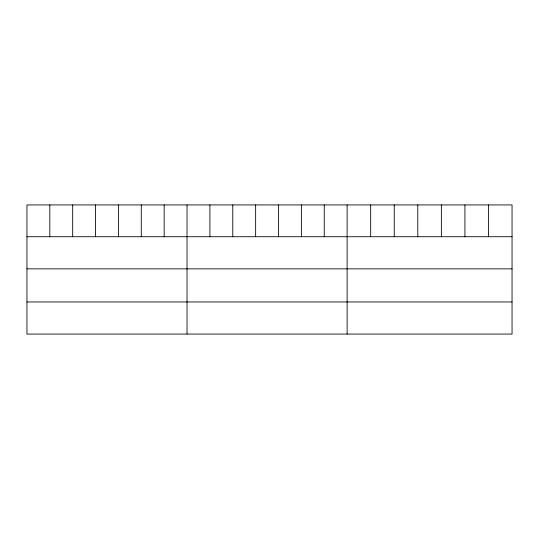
<?xml version="1.0" encoding="UTF-8"?>
<svg xmlns="http://www.w3.org/2000/svg" width="539" height="539" viewBox="0 0 539 539"><rect width="100%" height="100%" fill="white"/><g stroke="black" fill="none" stroke-linecap="round" stroke-linejoin="round"><path stroke-width="0.81" d="M512.05 236.729L512.05 334.065L26.95 334.065L26.95 204.935L512.05 204.935L512.05 236.729L26.95 236.729M26.95 268.853L512.05 268.853M26.95 301.948L512.05 301.948M488.489 204.935L488.489 236.729M464.928 204.935L464.928 236.729M441.367 204.935L441.367 236.729M417.799 204.935L417.799 236.729M394.238 204.935L394.238 236.729M370.677 204.935L370.677 236.729M347.116 204.935L347.116 334.065M324.249 204.935L324.249 236.729M301.375 204.935L301.375 236.729M278.508 204.935L278.508 236.729M255.641 204.935L255.641 236.729M232.774 204.935L232.774 236.729M209.9 204.935L209.9 236.729M187.033 204.935L187.033 334.065M164.166 204.935L164.166 236.729M141.292 204.935L141.292 236.729M118.425 204.935L118.425 236.729M95.558 204.935L95.558 236.729M72.691 204.935L72.691 236.729M49.817 204.935L49.817 236.729"/></g></svg>
